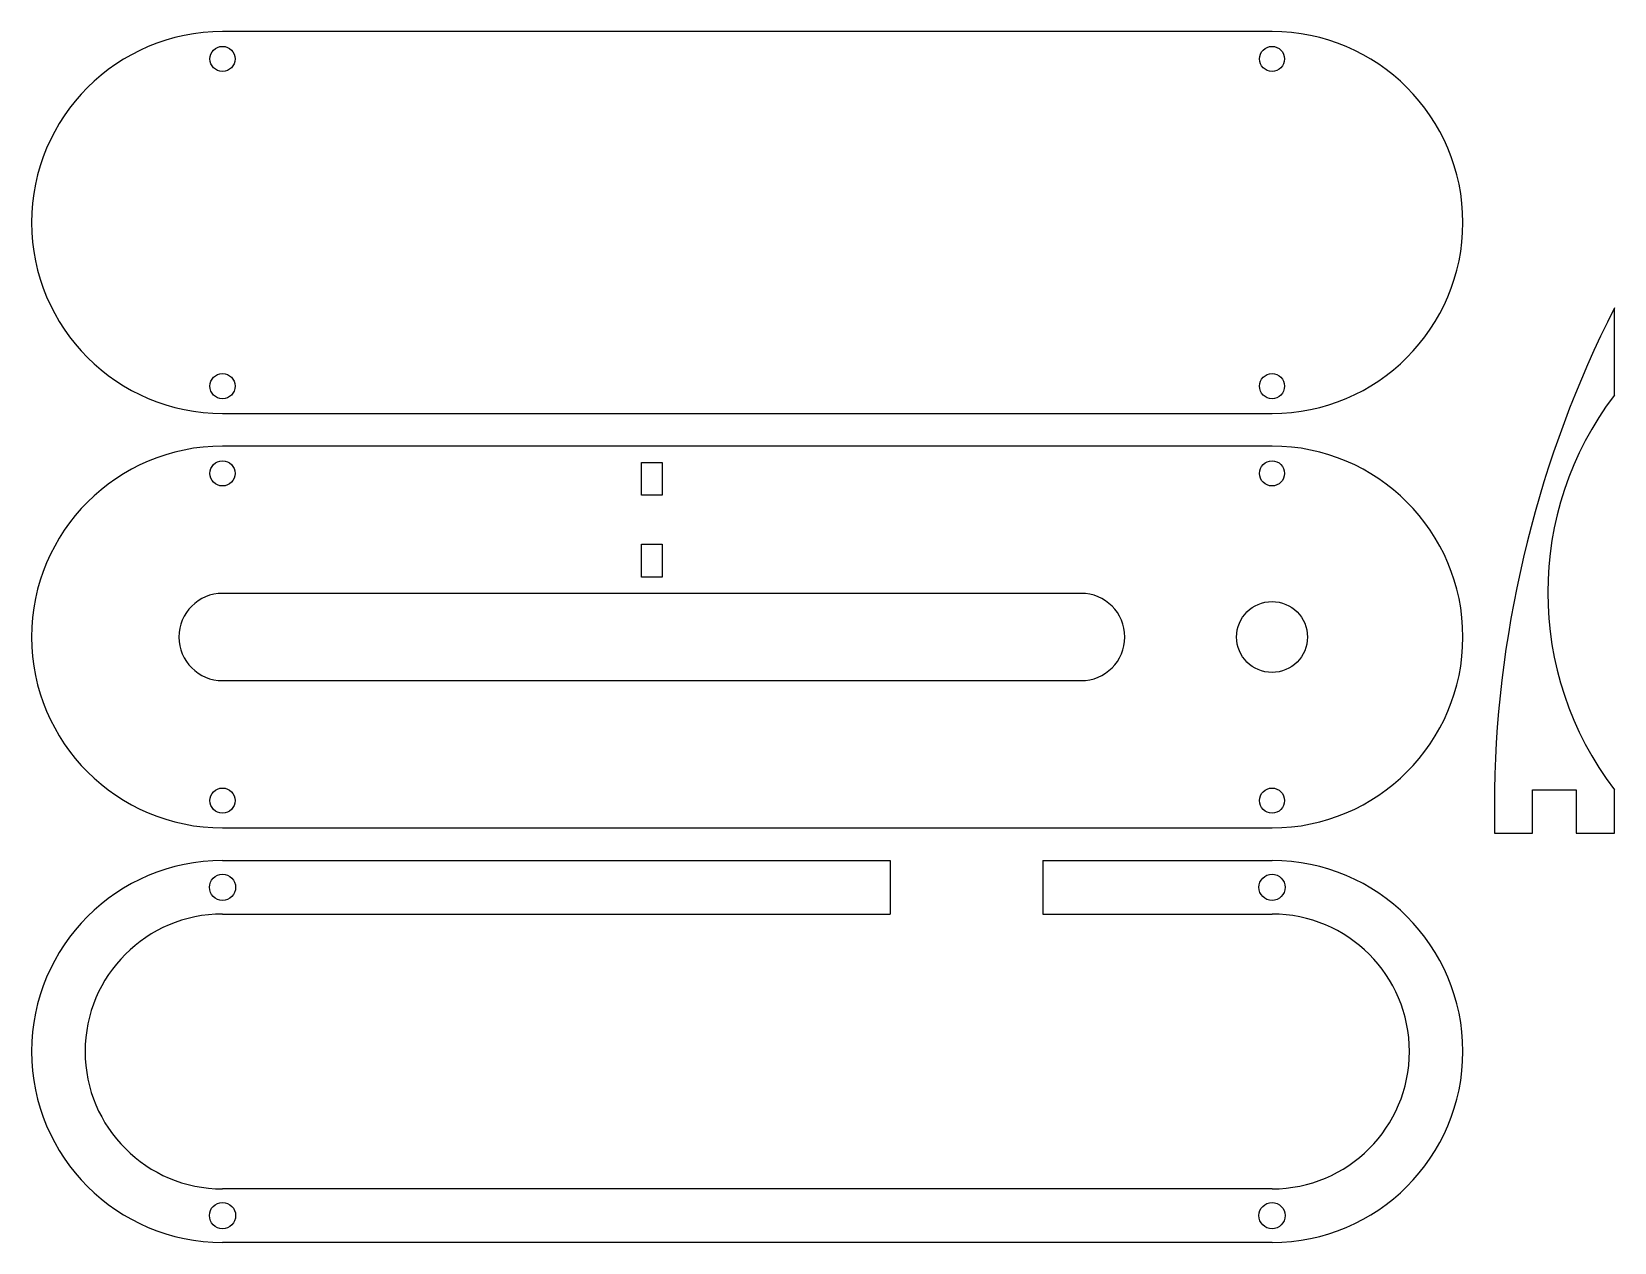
# Model space of a CAD drawing. Header units: millimetres. Extents: x -57 to 88, y -56 to 56.
import ezdxf

# ---------------------------------------------------------------- set-up
doc = ezdxf.new("R2010")
doc.units = ezdxf.units.MM
for name, color, linetype in [('Shape2DView', 7, 'CONTINUOUS'), ('Shape2DView001', 7, 'CONTINUOUS'), ('Shape2DView002', 7, 'CONTINUOUS'), ('Shape2DView003', 7, 'CONTINUOUS')]:
    doc.layers.add(name, color=color, linetype=linetype)

msp = doc.modelspace()

# ---------------------------------------------------------------- linework, layer by layer
at = {"layer": 'Shape2DView'}
for p, q in [((56.8636, 17.5), (-39.3636, 17.5)), ((-0.95, 16), (0.95, 16)), ((-0.95, 13), (-0.95, 16)), ((0.95, 16), (0.95, 13)), ((0.95, 13), (-0.95, 13)), ((-0.95, 8.5), (0.95, 8.5)), ((-0.95, 5.5), (-0.95, 8.5)), ((0.95, 8.5), (0.95, 5.5)), ((0.95, 5.5), (-0.95, 5.5)), ((39.3636, 4), (-39.3636, 4)), ((-39.3636, -4), (39.3636, -4)), ((-39.3636, -17.5), (56.8636, -17.5))]:
    msp.add_line(p, q, dxfattribs=at)
for centre, radius in [((-39.3636, 15), 1.15), ((56.8636, 15), 1.15), ((56.8636, 0), 3.25), ((-39.3636, -15), 1.15), ((56.8636, -15), 1.15)]:
    msp.add_circle(centre, radius, dxfattribs=at)
for centre, radius, start, end in [((-39.3636, 0), 17.5, 90, -90), ((56.8636, 0), 17.5, -90, 90), ((-39.3636, 0), 4, 90, -90), ((39.3636, 0), 4, -90, 90)]:
    msp.add_arc(centre, radius, start, end, dxfattribs=at)
at = {"layer": 'Shape2DView001'}
for p, q in [((56.8636, 55.5), (-39.3636, 55.5)), ((-39.3636, 20.5), (56.8636, 20.5))]:
    msp.add_line(p, q, dxfattribs=at)
for centre in [(-39.3636, 53), (56.8636, 53), (-39.3636, 23), (56.8636, 23)]:
    msp.add_circle(centre, 1.15, dxfattribs=at)
for centre, start, end in [((-39.3636, 38), 90, -90), ((56.8636, 38), -90, 90)]:
    msp.add_arc(centre, 17.5, start, end, dxfattribs=at)
at = {"layer": 'Shape2DView002'}
for p, q in [((88.25, 22.163), (88.25, 30.163)), ((77.25, -14), (77.25, -18)), ((80.75, -18), (80.75, -14)), ((80.75, -14), (84.75, -14)), ((84.75, -14), (84.75, -18)), ((88.25, -18), (88.25, -14)), ((77.25, -18), (80.75, -18)), ((84.75, -18), (88.25, -18))]:
    msp.add_line(p, q, dxfattribs=at)
for centre, radius, start, end in [((179.162, -15.9326), 101.931, 153.113, 178.914), ((112, 4.0815), 29.8497, 142.717, -142.717)]:
    msp.add_arc(centre, radius, start, end, dxfattribs=at)
at = {"layer": 'Shape2DView003'}
for p, q in [((-39.3636, -20.5), (21.8636, -20.5)), ((21.8636, -20.5), (21.8636, -25.4)), ((35.8636, -20.5), (35.8636, -25.4)), ((35.8636, -20.5), (56.8636, -20.5)), ((-39.3636, -25.4), (21.8636, -25.4)), ((35.8636, -25.4), (56.8636, -25.4)), ((56.8636, -50.6), (-39.3636, -50.6)), ((56.8636, -55.5), (-39.3636, -55.5))]:
    msp.add_line(p, q, dxfattribs=at)
for centre in [(-39.3636, -22.95), (56.8636, -22.95), (-39.3636, -53.05), (56.8636, -53.05)]:
    msp.add_circle(centre, 1.2, dxfattribs=at)
for centre, radius, start, end in [((-39.3636, -38), 17.5, 90, -90), ((56.8636, -38), 17.5, -90, 90), ((-39.3636, -38), 12.6, 90, -90), ((56.8636, -38), 12.6, -90, 90)]:
    msp.add_arc(centre, radius, start, end, dxfattribs=at)

doc.saveas('drawing.dxf')
